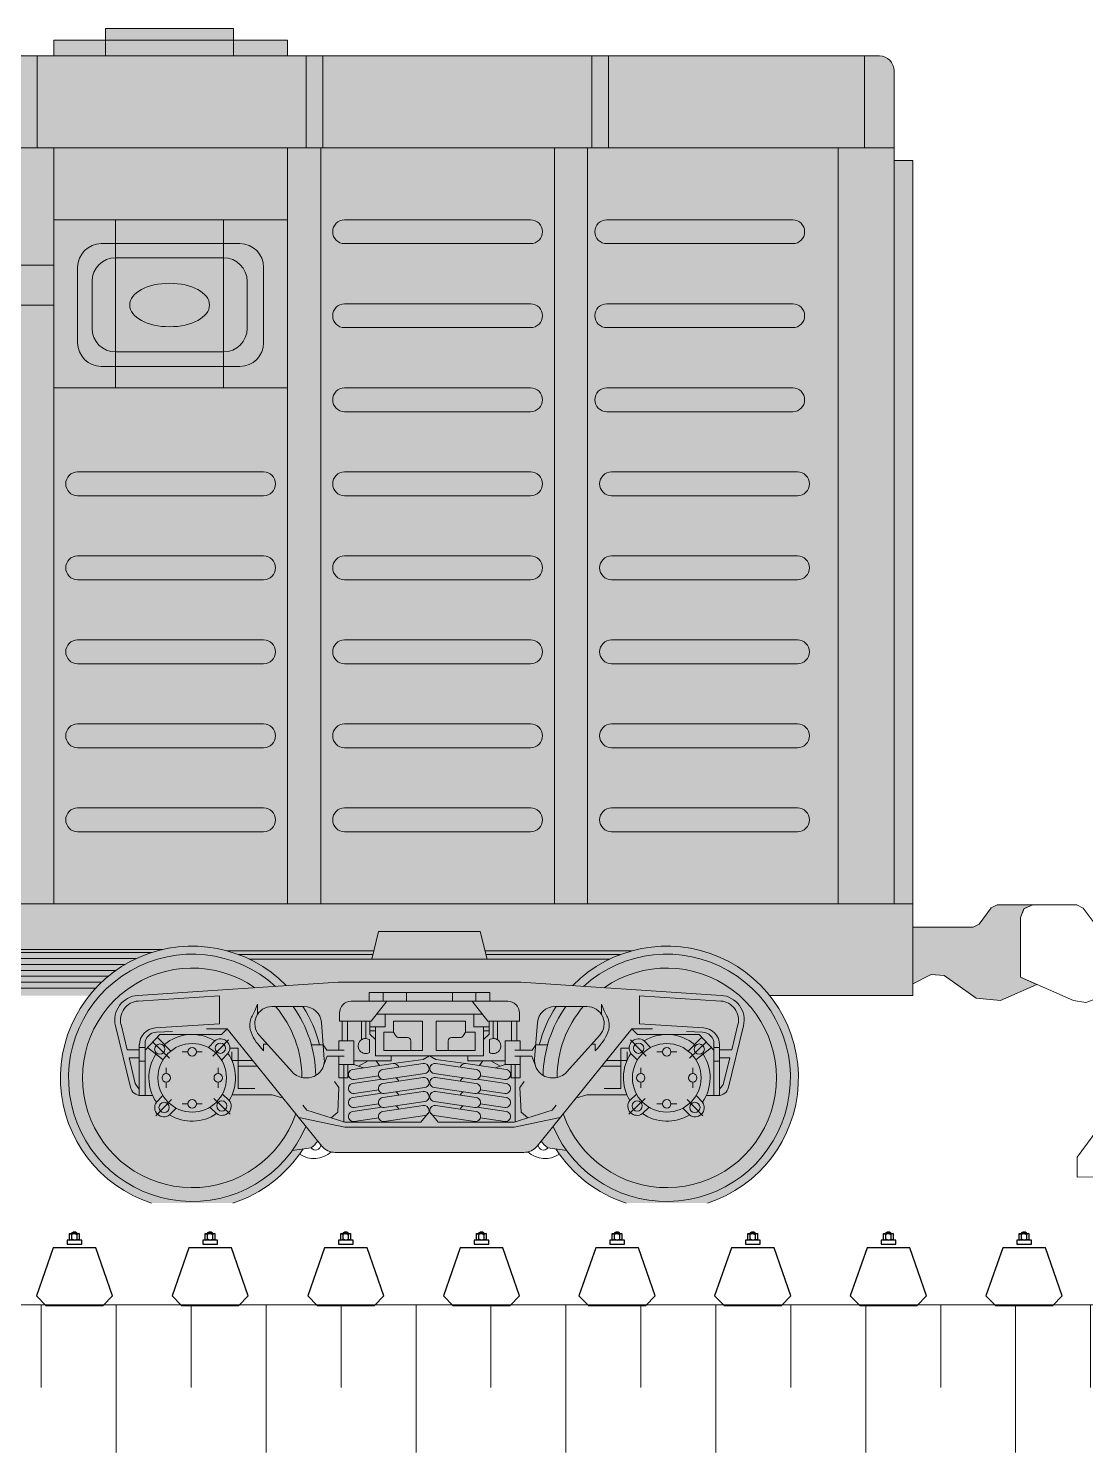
# Model space of a CAD drawing. Extents: x -47970 to 37163, y -191118 to -99096.
# Drawn here: x 879 to 5110, y -144646 to -138948 of the extents above; entities that cross this region are included whole.
import ezdxf

# ---------------------------------------------------------------- set-up
doc = ezdxf.new("R2010")
doc.units = 0
doc.header["$LTSCALE"] = 45
doc.header["$MEASUREMENT"] = 0
for name, color, linetype, lineweight in [('2.Тонкая', 7, 'CONTINUOUS', 18), ('второстепенные', 7, 'CONTINUOUS', 25), ('линии', 7, 'CONTINUOUS', 35), ('штриховка', 7, 'CONTINUOUS', 9)]:
    doc.layers.add(name, color=color, linetype=linetype, lineweight=lineweight)

# ---------------------------------------------------------------- blocks, each defined once
blk = doc.blocks.new('*U86')
at = {"layer": '2.Тонкая', "ltscale": 2.222222}
blk.add_lwpolyline([(7888, 1113.4), (8212.8, 1113.4), (8235.9, 1124.9), (8284.3, 1188.5), (8309.1, 1201.6), (8485, 1201.6), (8521.3, 1186.6), (8535, 1151.6), (8535, 912.4), (8323.2, 819.4), (8273.1, 811.4), (8224.6, 829.4), (8097, 919.3), (8045.5, 922.9), (7888, 810.7)], dxfattribs=at)
at = {"layer": '2.Тонкая', "ltscale": 100}
blk.add_lwpolyline([(7888, 117.9), (8308.3, 112.6), (8308.3, 191.9), (7888, 762.6)], close=True, dxfattribs=at)
blk = doc.blocks.new('*U88')
at = {"layer": 'штриховка', "ltscale": 100, "true_color": 0xffffff}
h = blk.add_hatch(color=7, dxfattribs=at)
h.dxf.hatch_style = 1
edge = h.paths.add_edge_path()
edge.add_line((6859.5, 4171.8), (6859.6, 4223))
edge.add_line((6859.6, 4223), (6859.6, 4530.7))
edge.add_arc((6800.4, 4530.7), 59.2, 0, 90)
edge.add_line((6800.4, 4589.9), (-6800.4, 4589.9))
edge.add_arc((-6800.4, 4530.7), 59.2, 90, 180)
edge.add_line((-6859.6, 4530.7), (-6859.6, 4223))
edge.add_line((-6859.6, 4223), (-6859.6, 4057.8))
edge.add_line((-6859.6, 4057.8), (-6859.5, 4057.8))
edge.add_line((-6859.5, 4057.8), (-6859.5, 1197.2))
edge.add_line((-6859.5, 1197.2), (-6934.8, 1197.2))
edge.add_line((-6934.8, 1197.2), (-6934.8, 830.7))
edge.add_line((-6934.8, 830.7), (-6361, 830.7))
edge.add_ellipse((-5949.5, 501.3), major_axis=(0, 527.1), ratio=1, start_angle=411.3283, end_angle=521.9971)
edge.add_line((-6112.4, 0), (-5786.6, 0))
edge.add_ellipse((-5949.5, 501.3), major_axis=(0, 527.1), ratio=1, start_angle=198.0029, end_angle=234.647)
edge.add_ellipse((-5949.5, 501.3), major_axis=(0, 527.1), ratio=1, start_angle=234.647, end_angle=237.3136)
edge.add_line((-5505.9, 216.7), (-5473.6, 221.6))
edge.add_ellipse((-5520.8, 294.2), major_axis=(0, 86.6), ratio=1, start_angle=213.0505, end_angle=238.1758)
edge.add_line((-5447.2, 248.5), (-5431, 228.4))
edge.add_ellipse((-5377.5, 271.7), major_axis=(0, 68.8), ratio=1, start_angle=128.9623, end_angle=166.6331)
edge.add_ellipse((-5377.5, 271.7), major_axis=(0, 68.8), ratio=1, start_angle=166.6331, end_angle=180)
edge.add_line((-5377.5, 202.8), (-4999.8, 202.8))
edge.add_line((-4999.8, 202.8), (-4622.1, 202.8))
edge.add_ellipse((-4622.1, 271.7), major_axis=(0, 68.8), ratio=1, start_angle=180, end_angle=193.3669)
edge.add_ellipse((-4622.1, 271.7), major_axis=(0, 68.8), ratio=1, start_angle=193.3669, end_angle=231.0377)
edge.add_line((-4568.5, 228.4), (-4552.3, 248.5))
edge.add_ellipse((-4478.7, 294.2), major_axis=(0, 86.6), ratio=1, start_angle=121.8242, end_angle=146.9495)
edge.add_line((-4525.9, 221.6), (-4493.7, 216.7))
edge.add_ellipse((-4050, 501.3), major_axis=(0, 527.1), ratio=1, start_angle=122.6864, end_angle=125.353)
edge.add_ellipse((-4050, 501.3), major_axis=(0, 527.1), ratio=1, start_angle=125.353, end_angle=161.9971)
edge.add_line((-4212.9, 0), (-3887.1, 0))
edge.add_ellipse((-4050, 501.3), major_axis=(0, 527.1), ratio=1, start_angle=198.0029, end_angle=308.6717)
edge.add_line((-3638.5, 830.7), (3638.5, 830.7))
edge.add_ellipse((4050, 501.3), major_axis=(0, 527.1), ratio=1, start_angle=51.3283, end_angle=161.9971)
edge.add_line((3887.1, 0), (4212.9, 0))
edge.add_ellipse((4050, 501.3), major_axis=(0, 527.1), ratio=1, start_angle=198.0029, end_angle=234.647)
edge.add_ellipse((4050, 501.3), major_axis=(0, 527.1), ratio=1, start_angle=234.647, end_angle=237.3136)
edge.add_line((4493.7, 216.7), (4525.9, 221.6))
edge.add_ellipse((4478.7, 294.2), major_axis=(0, 86.6), ratio=1, start_angle=213.0505, end_angle=238.1758)
edge.add_line((4552.3, 248.5), (4568.5, 228.4))
edge.add_ellipse((4622.1, 271.7), major_axis=(0, 68.8), ratio=1, start_angle=128.9623, end_angle=166.6331)
edge.add_ellipse((4622.1, 271.7), major_axis=(0, 68.8), ratio=1, start_angle=166.6331, end_angle=180)
edge.add_line((4622.1, 202.8), (4999.8, 202.8))
edge.add_line((4999.8, 202.8), (5377.5, 202.8))
edge.add_ellipse((5377.5, 271.7), major_axis=(0, 68.8), ratio=1, start_angle=180, end_angle=193.3669)
edge.add_ellipse((5377.5, 271.7), major_axis=(0, 68.8), ratio=1, start_angle=193.3669, end_angle=231.0377)
edge.add_line((5431, 228.4), (5447.2, 248.5))
edge.add_ellipse((5520.8, 294.2), major_axis=(0, 86.6), ratio=1, start_angle=121.8242, end_angle=146.9495)
edge.add_line((5473.6, 221.6), (5505.9, 216.7))
edge.add_ellipse((5949.5, 501.3), major_axis=(0, 527.1), ratio=1, start_angle=122.6864, end_angle=125.353)
edge.add_ellipse((5949.5, 501.3), major_axis=(0, 527.1), ratio=1, start_angle=125.353, end_angle=161.9971)
edge.add_line((5786.6, 0), (6112.4, 0))
edge.add_ellipse((5949.5, 501.3), major_axis=(0, 527.1), ratio=1, start_angle=-161.9971, end_angle=-51.3283)
edge.add_line((6361, 830.7), (6934.8, 830.7))
edge.add_line((6934.8, 830.7), (6934.8, 1197.2))
edge.add_line((6934.8, 1197.2), (6859.5, 1197.2))
edge.add_line((6859.5, 1197.2), (6859.5, 4171.8))
h.paths.add_polyline_path([(7365, 1143), (7379.6, 1178.4), (7415, 1193), (7271.6, 1193), (7247.6, 1181), (7199.3, 1116.7), (7175.3, 1104.7), (6934.8, 1104.7), (6934.8, 876.8), (7008, 914.2), (7059.5, 910.6), (7188, 820.4), (7285.7, 810.7), (7431.2, 874.6), (7365, 903.7)])
h.paths.add_polyline_path([(6934.8, 4171.8), (6859.6, 4171.8), (6859.5, 1197.2), (6934.8, 1197.2)], flags=17)
h.paths.add_polyline_path([(-6934.8, 1114.7), (-7092.8, 1114.7), (-7115.9, 1126.3), (-7164.3, 1189.9), (-7189.1, 1203), (-7365, 1203), (-7365, 891.8), (-7203.2, 820.8), (-7153.1, 812.8), (-7104.6, 830.8), (-6977, 920.7), (-6934.8, 923.6)])
h.paths.add_polyline_path([(-7365, 1203), (-7401.3, 1188), (-7415, 1153), (-7415, 913.7), (-7365, 891.8)])
h.paths.add_polyline_path([(-6859.6, 4057.8), (-6934.8, 4057.8), (-6934.8, 1197.2), (-6859.5, 1197.2)], flags=17)
h.paths.add_polyline_path([(-3703, 4700), (-4216, 4700), (-4216, 4652.7), (-3703, 4652.7)])
h.paths.add_polyline_path([(-3703, 4652.7), (-4216, 4652.7), (-4216, 4589.9), (-3703, 4589.9)])
h.paths.add_polyline_path([(-4216, 4652.7), (-4431.6, 4652.7), (-4431.6, 4589.9), (-4216, 4589.9)])
h.paths.add_polyline_path([(-3495.9, 4652.7), (-3703, 4652.7), (-3703, 4589.9), (-3495.9, 4589.9)])
h.paths.add_polyline_path([(4431.6, 4652.7), (4216, 4652.7), (4216, 4589.9), (4431.6, 4589.9)])
h.paths.add_polyline_path([(4216, 4652.7), (3703, 4652.7), (3703, 4589.9), (4216, 4589.9)])
h.paths.add_polyline_path([(4216, 4700), (3703, 4700), (3703, 4652.7), (4216, 4652.7)])
h.paths.add_polyline_path([(3703, 4652.7), (3495.9, 4652.7), (3495.9, 4589.9), (3703, 4589.9)])
at = {"layer": '2.Тонкая', "color": 253}
for p, q in [((3703, 4589.9), (3703, 4700)), ((4216, 4700), (3703, 4700)), ((4216, 4700), (4216, 4589.9)), ((3495.9, 4589.9), (3495.9, 4652.7)), ((4431.6, 4652.7), (3495.9, 4652.7)), ((4431.6, 4652.7), (4431.6, 4589.9)), ((3429.5, 4223), (3429.5, 4589.9)), ((4506.7, 4223), (4506.7, 4589.9)), ((4573.1, 4589.9), (4573.1, 4223)), ((5650, 4223), (5650, 4589.9)), ((5716.4, 4589.9), (5716.4, 4223)), ((6740.4, 4223), (6740.4, 4589.9)), ((3495.9, 4223), (3495.9, 1197.2)), ((4431.6, 4223), (4431.6, 1197.2)), ((4564.3, 4223), (4564.3, 1197.2)), ((5500.1, 4223), (5500.1, 1197.2)), ((5632.8, 4223), (5632.8, 1197.2)), ((6859.6, 4223), (6634.9, 4223)), ((6634.9, 3886.8), (6634.9, 4223)), ((4431.6, 3934.5), (3495.9, 3934.5)), ((3743.7, 3262.1), (3743.7, 3934.5)), ((4175.3, 3262.1), (4175.3, 3934.5)), ((4660, 3934.5), (5404.4, 3934.5)), ((6453.6, 3934.5), (5709.3, 3934.5)), ((6634.9, 3550.6), (6634.9, 3886.8)), ((4241.3, 3839.1), (3686.3, 3839.1)), ((4660, 3839.1), (5404.4, 3839.1)), ((6453.6, 3839.1), (5709.3, 3839.1)), ((4175.3, 3782.6), (3743.7, 3782.6)), ((3591.6, 3744.4), (3591.6, 3442.6)), ((4336, 3744.4), (4336, 3593.5)), ((3649, 3687.9), (3649, 3500.2)), ((4270, 3500.2), (4270, 3687.9)), ((4336, 3593.5), (4336, 3442.6)), ((4660, 3598.3), (5404.4, 3598.3)), ((6453.6, 3598.3), (5709.3, 3598.3)), ((6634.9, 3214.4), (6634.9, 3550.6)), ((4660, 3502.9), (5404.4, 3502.9)), ((6453.6, 3502.9), (5709.3, 3502.9)), ((3743.7, 3405.6), (3959.5, 3405.6)), ((3959.5, 3405.6), (4175.3, 3405.6)), ((3686.3, 3347.9), (4241.3, 3347.9)), ((4431.6, 3262.1), (3495.9, 3262.1)), ((4660, 3262.1), (5404.4, 3262.1)), ((6453.6, 3262.1), (5709.3, 3262.1)), ((6634.9, 2878.2), (6634.9, 3214.4)), ((4660, 3166.7), (5404.4, 3166.7)), ((6453.6, 3166.7), (5709.3, 3166.7)), ((4336, 2925.9), (3591.6, 2925.9)), ((4660, 2925.9), (5404.4, 2925.9)), ((6472.9, 2925.9), (5728.5, 2925.9)), ((6634.9, 2542), (6634.9, 2878.2)), ((4336, 2830.5), (3591.6, 2830.5)), ((4660, 2830.5), (5404.4, 2830.5)), ((6472.9, 2830.5), (5728.5, 2830.5)), ((4336, 2589.7), (3591.6, 2589.7)), ((4660, 2589.7), (5404.4, 2589.7)), ((6472.9, 2589.7), (5728.5, 2589.7)), ((6634.9, 2205.8), (6634.9, 2542)), ((4336, 2494.3), (3591.6, 2494.3)), ((4660, 2494.3), (5404.4, 2494.3)), ((6472.9, 2494.3), (5728.5, 2494.3)), ((4336, 2253.5), (3591.6, 2253.5)), ((4660, 2253.5), (5404.4, 2253.5)), ((6472.9, 2253.5), (5728.5, 2253.5)), ((6634.9, 1869.6), (6634.9, 2205.8)), ((4336, 2158.1), (3591.6, 2158.1)), ((4660, 2158.1), (5404.4, 2158.1)), ((6472.9, 2158.1), (5728.5, 2158.1)), ((4336, 1917.3), (3591.6, 1917.3)), ((4660, 1917.3), (5404.4, 1917.3)), ((6472.9, 1917.3), (5728.5, 1917.3)), ((6634.9, 1533.4), (6634.9, 1869.6)), ((4336, 1821.9), (3591.6, 1821.9)), ((4660, 1821.9), (5404.4, 1821.9)), ((6472.9, 1821.9), (5728.5, 1821.9)), ((4336, 1581.1), (3591.6, 1581.1)), ((4660, 1581.1), (5404.4, 1581.1)), ((6472.9, 1581.1), (5728.5, 1581.1)), ((3963.8, 1485.7), (3591.6, 1485.7)), ((4336, 1485.7), (3963.8, 1485.7)), ((4660, 1485.7), (5032.2, 1485.7)), ((5032.2, 1485.7), (5404.4, 1485.7)), ((6100.7, 1485.7), (5728.5, 1485.7)), ((6472.9, 1485.7), (6100.7, 1485.7)), ((6634.9, 1197.2), (6634.9, 1533.4)), ((4796.3, 1086.7), (4768.8, 976.5)), ((4999.8, 1086.7), (4796.3, 1086.7)), ((4999.8, 1086.7), (5203.2, 1086.7)), ((5203.2, 1086.7), (5230.8, 976.5)), ((3931.8, 1015), (-38.1, 1015)), ((1550.8, 1003.1), (3888.5, 1003.1)), ((1550.8, 979.2), (3827.5, 979.2)), ((4777, 1009.4), (4190.6, 1009.4)), ((4773.2, 994.4), (4236.3, 994.4)), ((4768.8, 976.5), (4278.1, 976.5)), ((5230.8, 976.5), (4768.8, 976.5)), ((5222.6, 1009.4), (5808.9, 1009.4)), ((5226.3, 994.4), (5763.2, 994.4)), ((5230.8, 976.5), (5721.4, 976.5)), ((1550.8, 955.3), (3782.1, 955.3)), ((1550.8, 931.4), (3745.2, 931.4)), ((1276, 883.6), (3687.1, 883.6)), ((1276, 859.7), (3663.5, 859.7)), ((1550.8, 907.5), (3714.1, 907.5)), ((4159.5, 829.9), (3834.2, 808.6)), ((4159.5, 829.9), (4159.5, 717.2)), ((4999.8, 807.7), (4686.7, 807.7)), ((4758, 807.7), (4758, 842.6)), ((4758, 842.6), (4999.8, 842.6)), ((4766.7, 727.6), (4829.5, 807.7)), ((4813.8, 842.6), (4813.8, 807.7)), ((4907.9, 842.6), (4907.9, 807.7)), ((5241.6, 842.6), (4999.8, 842.6)), ((4999.8, 807.7), (5312.8, 807.7)), ((5091.6, 842.6), (5091.6, 807.7)), ((5232.9, 727.6), (5170.1, 807.7)), ((5185.8, 842.6), (5185.8, 807.7)), ((5241.6, 807.7), (5241.6, 842.6)), ((5840, 829.9), (5840, 717.2)), ((5840, 829.9), (6165.3, 808.6)), ((4311.4, 795.6), (4311.4, 754.8)), ((4369.4, 786.5), (4498.6, 786.5)), ((4639.4, 760.4), (4639.4, 727.6)), ((4789.5, 756.7), (4999.8, 756.7)), ((4821.8, 756.7), (4821.8, 705.9)), ((5210, 756.7), (4999.8, 756.7)), ((5177.7, 756.7), (5177.7, 705.9)), ((5360.2, 760.4), (5360.2, 727.6)), ((5630.1, 786.5), (5501, 786.5)), ((5688.1, 795.6), (5688.1, 754.8)), ((3765.1, 714.5), (3789.8, 612.8)), ((4159.5, 717.2), (3903.1, 701.4)), ((3971, 686.2), (3907, 684.1)), ((4189.4, 697.3), (4107.6, 697.3)), ((4567.2, 723.1), (4578.9, 575.6)), ((4639.4, 727.6), (4766.7, 727.6)), ((4649.7, 727.6), (4649.7, 649.9)), ((4671.2, 727.6), (4671.2, 649.9)), ((4727.7, 653.5), (4727.7, 727.6)), ((4744.4, 658.5), (4744.4, 727.6)), ((4761.6, 727.6), (4761.6, 675.8)), ((4783.1, 705.9), (4761.6, 705.9)), ((4761.6, 688.7), (4783.1, 688.7)), ((4821.8, 705.9), (4783.1, 705.9)), ((4783.1, 705.9), (4783.1, 589.7)), ((4817.5, 611.2), (4817.5, 684.4)), ((4817.5, 684.4), (4856.2, 684.4)), ((4856.2, 727.4), (4972.4, 727.4)), ((4856.2, 684.4), (4856.2, 727.4)), ((4865.4, 669.1), (4856.2, 684.4)), ((4972.4, 727.4), (4972.4, 611.2)), ((5143.3, 727.4), (5027.1, 727.4)), ((5027.1, 727.4), (5027.1, 611.2)), ((5134.2, 669.1), (5143.3, 684.4)), ((5143.3, 684.4), (5143.3, 727.4)), ((5182, 684.4), (5143.3, 684.4)), ((5177.7, 705.9), (5216.4, 705.9)), ((5182, 611.2), (5182, 684.4)), ((5216.4, 705.9), (5216.4, 589.7)), ((5216.4, 705.9), (5238, 705.9)), ((5238, 688.7), (5216.4, 688.7)), ((5360.2, 727.6), (5232.9, 727.6)), ((5238, 727.6), (5238, 675.8)), ((5255.2, 658.5), (5255.2, 727.6)), ((5271.9, 653.5), (5271.9, 727.6)), ((5328.3, 727.6), (5328.3, 649.9)), ((5349.8, 727.6), (5349.8, 649.9)), ((5432.3, 723.1), (5420.6, 575.6)), ((5810.2, 697.3), (5891.9, 697.3)), ((5840, 717.2), (6096.5, 701.4)), ((6028.5, 686.2), (6092.5, 684.1)), ((6234.4, 714.5), (6209.7, 612.8)), ((3838.4, 632.7), (3838.4, 430.5)), ((3893.4, 642.7), (3959.3, 580.1)), ((3964.1, 608.4), (3909.5, 663.5)), ((4114.8, 622.4), (4140.4, 649.3)), ((4195, 653.8), (4132.4, 587.9)), ((4318.2, 671.7), (4450.9, 524.1)), ((4336, 609.2), (4336, 636.4)), ((4336, 636.4), (4349.9, 636.4)), ((4574.3, 633.7), (4526.8, 633.9)), ((4574.3, 633.7), (4588.8, 612.6)), ((4697, 649.9), (4636.8, 649.9)), ((4636.8, 649.9), (4636.8, 612.6)), ((4697, 555.3), (4697, 649.9)), ((4759.9, 654.3), (4759.9, 602.6)), ((4761.6, 675.8), (4783.1, 654.2)), ((4912.2, 662.8), (4876.4, 662.8)), ((4925.1, 611.2), (4925.1, 649.9)), ((5074.5, 611.2), (5074.5, 649.9)), ((5087.4, 662.8), (5123.1, 662.8)), ((5238, 675.8), (5216.4, 654.2)), ((5239.7, 654.3), (5239.7, 602.6)), ((5302.5, 555.3), (5302.5, 649.9)), ((5302.5, 649.9), (5362.7, 649.9)), ((5362.7, 649.9), (5362.7, 612.6)), ((5425.3, 633.7), (5410.7, 612.6)), ((5425.3, 633.7), (5472.7, 633.9)), ((5681.3, 671.7), (5548.7, 524.1)), ((5663.5, 636.4), (5649.6, 636.4)), ((5663.5, 609.2), (5663.5, 636.4)), ((5804.5, 653.8), (5867.2, 587.9)), ((5884.7, 622.4), (5859.1, 649.3)), ((6035.4, 608.4), (6090, 663.5)), ((6106.1, 642.7), (6040.2, 580.1)), ((6161.1, 632.7), (6161.1, 430.5)), ((3789.8, 612.8), (3838.4, 612.8)), ((3797.4, 581.8), (3838.4, 581.8)), ((3797.4, 581.8), (3822.4, 478.7)), ((3838.4, 623.3), (3861.2, 623.3)), ((3933.3, 573.6), (3870.5, 622.4)), ((4033.3, 605.3), (4009.9, 605.3)), ((4066.8, 605.3), (4090.2, 605.3)), ((4167.7, 572.1), (4193.3, 599)), ((4200.2, 620.5), (4233.6, 620.5)), ((4209.1, 570.5), (4209.1, 604.8)), ((4209.1, 570.5), (4291.8, 570.5)), ((4233.6, 620.5), (4233.6, 458.3)), ((4577.8, 556.6), (4590.5, 588.2)), ((4588.8, 612.6), (4658.5, 612.6)), ((4590.5, 588.2), (4658.5, 588.2)), ((4636.8, 588.2), (4636.8, 555.3)), ((4783.1, 589.7), (4999.8, 589.7)), ((4972.4, 611.2), (4817.5, 611.2)), ((4846.9, 569), (4846.9, 589.7)), ((4854.6, 558.2), (4974.2, 574.3)), ((4974.2, 574.3), (4999.8, 589.7)), ((5216.4, 589.7), (4999.8, 589.7)), ((5025.3, 574.3), (4999.8, 589.7)), ((5144.9, 558.2), (5025.3, 574.3)), ((5027.1, 611.2), (5182, 611.2)), ((5152.6, 569), (5152.6, 589.7)), ((5410.7, 612.6), (5341, 612.6)), ((5409, 588.2), (5341, 588.2)), ((5362.7, 588.2), (5362.7, 555.3)), ((5421.8, 556.6), (5409, 588.2)), ((5790.5, 570.5), (5707.7, 570.5)), ((5799.3, 620.5), (5765.9, 620.5)), ((5765.9, 620.5), (5765.9, 458.3)), ((5790.5, 570.5), (5790.5, 604.8)), ((5831.8, 572.1), (5806.2, 599)), ((5932.7, 605.3), (5909.4, 605.3)), ((5966.3, 605.3), (5989.6, 605.3)), ((6066.2, 573.6), (6129.1, 622.4)), ((6161.1, 623.3), (6138.3, 623.3)), ((6209.7, 612.8), (6161.1, 612.8)), ((6202.2, 581.8), (6161.1, 581.8)), ((6202.2, 581.8), (6177.1, 478.7)), ((3838.4, 568.6), (3861.2, 568.6)), ((3946, 518.1), (3946, 541.5)), ((4154.1, 518.1), (4154.1, 541.5)), ((4233.6, 548), (4310.1, 548)), ((4636.8, 555.3), (4636.8, 501.3)), ((4636.8, 555.3), (4697, 555.3)), ((4656.8, 555.3), (4656.8, 323.3)), ((4672.5, 501.3), (4672.5, 555.3)), ((4854.6, 558.2), (4692.4, 534.5)), ((4697, 569), (4846.9, 569)), ((4697, 555.3), (4735.3, 540.8)), ((4716.2, 548), (4754.5, 569)), ((4785.9, 569), (4799.5, 550.2)), ((4975.1, 558.2), (4812.9, 534.5)), ((4818.7, 494.9), (4980.9, 518.6)), ((5180.9, 494.9), (5018.7, 518.6)), ((5024.4, 558.2), (5186.7, 534.5)), ((5144.9, 558.2), (5307.1, 534.5)), ((5302.5, 569), (5152.6, 569)), ((5213.7, 569), (5200, 550.2)), ((5283.3, 548), (5245.1, 569)), ((5302.5, 555.3), (5264.2, 540.8)), ((5362.7, 555.3), (5302.5, 555.3)), ((5327.1, 501.3), (5327.1, 555.3)), ((5342.7, 555.3), (5342.7, 323.3)), ((5362.7, 555.3), (5362.7, 501.3)), ((5765.9, 548), (5689.4, 548)), ((5845.5, 518.1), (5845.5, 541.5)), ((6053.5, 518.1), (6053.5, 541.5)), ((6161.1, 568.6), (6138.3, 568.6)), ((3838.4, 455.4), (3826.5, 470.3)), ((3946, 484.6), (3946, 461.2)), ((4154.1, 484.6), (4154.1, 461.2)), ((4233.6, 458.3), (4301, 458.3)), ((4502.1, 501.3), (4510.3, 501.3)), ((4620.2, 487.1), (4637.6, 462.7)), ((4637.6, 462.7), (4632.4, 363.4)), ((4636.8, 501.3), (4656.8, 501.3)), ((4656.8, 501.3), (4672.5, 501.3)), ((4809.5, 495.7), (4692.4, 478.6)), ((4698.2, 494.9), (4796.5, 509.2)), ((4975.1, 502.3), (4812.9, 478.6)), ((4818.7, 439), (4980.9, 462.6)), ((5180.9, 439), (5018.7, 462.6)), ((5024.4, 502.3), (5186.7, 478.6)), ((5190.1, 495.7), (5307.1, 478.6)), ((5301.3, 494.9), (5203, 509.2)), ((5342.7, 501.3), (5327.1, 501.3)), ((5362.7, 501.3), (5342.7, 501.3)), ((5379.4, 487.1), (5361.9, 462.7)), ((5361.9, 462.7), (5367.1, 363.4)), ((5497.5, 501.3), (5489.3, 501.3)), ((5765.9, 458.3), (5698.5, 458.3)), ((5845.5, 484.6), (5845.5, 461.2)), ((6053.5, 484.6), (6053.5, 461.2)), ((6161.1, 455.4), (6173, 470.3)), ((3905, 348.9), (3967.7, 414.7)), ((3932.4, 430.6), (3906.7, 403.6)), ((4202.5, 356.3), (4136.6, 419)), ((4171.1, 436.6), (4198, 410.9)), ((4209.7, 433.5), (4369.8, 433.5)), ((4369.8, 433.5), (4414.2, 419.3)), ((4809.5, 439.8), (4692.4, 422.7)), ((4698.2, 439), (4796.5, 453.3)), ((4975.1, 446.4), (4812.9, 422.7)), ((4818.7, 383), (4980.9, 406.7)), ((5180.9, 383), (5018.7, 406.7)), ((5024.4, 446.4), (5186.7, 422.7)), ((5190.1, 439.8), (5307.1, 422.7)), ((5301.3, 439), (5203, 453.3)), ((5629.7, 433.5), (5585.4, 419.3)), ((5789.9, 433.5), (5629.7, 433.5)), ((5797, 356.3), (5862.9, 419)), ((5828.4, 436.6), (5801.5, 410.9)), ((6094.5, 348.9), (6031.8, 414.7)), ((6067.2, 430.6), (6092.8, 403.6)), ((3985.3, 380.3), (3959.6, 353.3)), ((4033.3, 397.3), (4009.9, 397.3)), ((4066.8, 397.3), (4090.2, 397.3)), ((4120.8, 383.7), (4147.7, 358)), ((4660.3, 304.2), (4476.3, 342.5)), ((4492.9, 391.3), (4508.6, 372.1)), ((4508.6, 372.1), (4660.3, 323.3)), ((4632.4, 363.4), (4605.7, 340.9)), ((4809.5, 383.8), (4692.4, 366.7)), ((4698.2, 383), (4796.5, 397.4)), ((4975.1, 390.4), (4812.9, 366.7)), ((4818.7, 327.1), (4980.9, 350.8)), ((4965.5, 323.3), (4993.6, 358)), ((5034, 323.3), (5006, 358)), ((5180.9, 327.1), (5018.7, 350.8)), ((5024.4, 390.4), (5186.7, 366.7)), ((5190.1, 383.8), (5307.1, 366.7)), ((5301.3, 383), (5203, 397.4)), ((5491, 372.1), (5339.2, 323.3)), ((5339.2, 304.2), (5523.2, 342.5)), ((5367.1, 363.4), (5393.8, 340.9)), ((5506.7, 391.3), (5491, 372.1)), ((5878.8, 383.7), (5851.8, 358)), ((5932.7, 397.3), (5909.4, 397.3)), ((5966.3, 397.3), (5989.6, 397.3)), ((6014.3, 380.3), (6039.9, 353.3)), ((4660.3, 323.3), (4965.5, 323.3)), ((4999.8, 304.2), (4660.3, 304.2)), ((4698.2, 327.1), (4796.5, 341.4)), ((4999.8, 304.2), (5339.2, 304.2)), ((5339.2, 323.3), (5034, 323.3)), ((5301.3, 327.1), (5203, 341.4)), ((4525.9, 221.6), (4450.1, 210)), ((5473.6, 221.6), (5549.4, 210))]:
    blk.add_line(p, q, dxfattribs=at)
at = {"layer": '2.Тонкая'}
for p, q in [((6800.4, 4589.9), (-6800.4, 4589.9)), ((6859.6, 4223), (6859.6, 4530.7)), ((-6859.6, 4223), (6859.6, 4223)), ((6859.5, 1197.2), (6859.6, 4223)), ((3495.9, 3753.2), (0, 3753.2)), ((3495.9, 3593.5), (0, 3593.5)), ((6859.5, 1197.2), (-6859.5, 1197.2)), ((4634.1, 883.8), (3832.8, 831.2)), ((4999.8, 883.8), (4634.1, 883.8)), ((4999.8, 883.8), (5365.4, 883.8)), ((5365.4, 883.8), (6166.8, 831.2)), ((3743.1, 709.1), (3802.8, 463.4)), ((4189.4, 697.3), (4166.8, 675)), ((4568.5, 228.4), (4189.4, 697.3)), ((5431, 228.4), (5810.2, 697.3)), ((5810.2, 697.3), (5832.7, 675)), ((6256.5, 709.1), (6196.8, 463.4)), ((3920.5, 675), (3861.2, 612.4)), ((3861.2, 636.8), (3861.2, 568.6)), ((4166.8, 675), (3920.5, 675)), ((5832.7, 675), (6079.1, 675)), ((6079.1, 675), (6138.3, 612.4)), ((6138.3, 636.8), (6138.3, 568.6)), ((3861.2, 568.6), (3861.2, 430.5)), ((6138.3, 568.6), (6138.3, 430.5)), ((3844.6, 430.5), (3891.7, 430.5)), ((6155, 430.5), (6107.8, 430.5)), ((4622.1, 202.8), (4999.8, 202.8)), ((5377.5, 202.8), (4999.8, 202.8))]:
    blk.add_line(p, q, dxfattribs=at)
at = {"layer": '2.Тонкая', "ltscale": 100}
for p, q in [((6934.8, 4171.8), (6859.5, 4171.8)), ((6859.5, 4171.8), (6859.5, 1197.2)), ((6934.8, 1197.2), (6934.8, 4171.8)), ((6859.5, 1197.2), (6934.8, 1197.2)), ((6934.8, 1197.2), (6934.8, 830.7)), ((6934.8, 830.7), (6361, 830.7))]:
    blk.add_line(p, q, dxfattribs=at)
at = {"layer": '2.Тонкая', "ltscale": 1000}
for p, q in [((7199.3, 1116.7), (7247.6, 1181)), ((7247.6, 1181), (7271.6, 1193)), ((7271.6, 1193), (7415, 1193)), ((7379.6, 1178.4), (7365, 1143)), ((7365, 1143), (7365, 903.7)), ((7415, 1193), (7379.6, 1178.4)), ((6934.8, 1104.7), (7175.3, 1104.7)), ((7175.3, 1104.7), (7199.3, 1116.7)), ((7008, 914.2), (6934.8, 876.8)), ((7059.5, 910.6), (7008, 914.2)), ((7188, 820.4), (7059.5, 910.6)), ((7431.2, 874.6), (7285.7, 810.7)), ((7365, 903.7), (7431.2, 874.6)), ((7285.7, 810.7), (7188, 820.4))]:
    blk.add_line(p, q, dxfattribs=at)
at = {"layer": '2.Тонкая', "color": 253}
for centre, radius in [((3920.2, 616.3), 20.5), ((4050, 501.3), 137.3), ((4162.7, 619.8), 20.5), ((5949.5, 501.3), 137.3), ((5836.9, 619.8), 20.5), ((6079.4, 616.3), 20.5), ((4050, 605.3), 16.8), ((5949.5, 605.3), 16.8), ((3946, 501.3), 16.8), ((4154.1, 501.3), 16.8), ((5845.5, 501.3), 16.8), ((6053.5, 501.3), 16.8), ((3937.4, 382.9), 20.5), ((4050, 397.3), 16.8), ((4168.5, 388.7), 20.5), ((5831.1, 388.7), 20.5), ((5949.5, 397.3), 16.8), ((6062.1, 382.9), 20.5)]:
    blk.add_circle(centre, radius, dxfattribs=at)
at = {"layer": '2.Тонкая'}
blk.add_arc((6800.4, 4530.7), 59.2, 0, 90, dxfattribs=at)
at = {"layer": '2.Тонкая', "color": 253}
for centre, radius, start, end in [((4660, 3886.8), 47.7, 90, 270), ((5404.4, 3886.8), 47.7, 270, 90), ((5709.3, 3886.8), 47.7, 90, 270), ((6453.6, 3886.8), 47.7, 270, 90), ((3686.3, 3744.4), 94.7, 90, 180), ((4241.3, 3744.4), 94.7, 0, 90), ((3743.7, 3687.9), 94.7, 90, 180), ((4175.3, 3687.9), 94.7, 0, 90), ((4660, 3550.6), 47.7, 90, 270), ((5404.4, 3550.6), 47.7, 270, 90), ((5709.3, 3550.6), 47.7, 90, 270), ((6453.6, 3550.6), 47.7, 270, 90), ((3743.7, 3500.2), 94.7, 180, 270), ((4175.3, 3500.2), 94.7, 270, 0), ((3686.3, 3442.6), 94.7, 180, 270), ((4241.3, 3442.6), 94.7, 270, 0), ((4660, 3214.4), 47.7, 90, 270), ((5404.4, 3214.4), 47.7, 270, 90), ((5709.3, 3214.4), 47.7, 90, 270), ((6453.6, 3214.4), 47.7, 270, 90), ((3591.6, 2878.2), 47.7, 90, 270), ((4336, 2878.2), 47.7, 270, 90), ((4660, 2878.2), 47.7, 90, 270), ((5404.4, 2878.2), 47.7, 270, 90), ((5728.5, 2878.2), 47.7, 90, 270), ((6472.9, 2878.2), 47.7, 270, 90), ((3591.6, 2542), 47.7, 90, 270), ((4336, 2542), 47.7, 270, 90), ((4660, 2542), 47.7, 90, 270), ((5404.4, 2542), 47.7, 270, 90), ((5728.5, 2542), 47.7, 90, 270), ((6472.9, 2542), 47.7, 270, 90), ((3591.6, 2205.8), 47.7, 90, 270), ((4336, 2205.8), 47.7, 270, 90), ((4660, 2205.8), 47.7, 90, 270), ((5404.4, 2205.8), 47.7, 270, 90), ((5728.5, 2205.8), 47.7, 90, 270), ((6472.9, 2205.8), 47.7, 270, 90), ((3591.6, 1869.6), 47.7, 90, 270), ((4336, 1869.6), 47.7, 270, 90), ((4660, 1869.6), 47.7, 90, 270), ((5404.4, 1869.6), 47.7, 270, 90), ((5728.5, 1869.6), 47.7, 90, 270), ((6472.9, 1869.6), 47.7, 270, 90), ((3591.6, 1533.4), 47.7, 90, 270), ((4336, 1533.4), 47.7, 270, 90), ((4660, 1533.4), 47.7, 90, 270), ((5404.4, 1533.4), 47.7, 270, 90), ((5728.5, 1533.4), 47.7, 90, 270), ((6472.9, 1533.4), 47.7, 270, 90)]:
    blk.add_arc(centre, radius, start, end, dxfattribs=at)
blk.add_ellipse((3959.5, 3593.5), major_axis=(-159.7, 0), ratio=0.545326, dxfattribs=at)
at = {"layer": '2.Тонкая', "extrusion": (0, 0, -1)}
for centre, major_axis, start_param, end_param in [((4050, 501.3), (0, 527.1), 3.455802, 7.078913), ((5949.5, 501.3), (0, 527.1), 5.487457, 9.110569), ((3839.2, 732.5), (0, 99), 4.474144, 6.217692), ((6160.3, 732.5), (0, 99), 0.065493, 1.809041), ((4050, 501.3), (0, 527.1), 0.999071, 1.316837), ((5949.5, 501.3), (0, 527.1), 4.966349, 5.284114), ((3844.6, 473.5), (0, 43), 3.141593, 4.474144), ((6155, 473.5), (0, 43), 1.809041, 3.141593), ((4622.1, 271.7), (0, 68.8), 3.131107, 4.032368), ((5377.5, 271.7), (0, 68.8), 2.250817, 3.152079), ((4050, 501.3), (0, 527.1), 2.141281, 2.827383), ((5949.5, 501.3), (0, 527.1), 3.455802, 4.141904)]:
    blk.add_ellipse(centre, major_axis=major_axis, ratio=1, start_param=start_param, end_param=end_param, dxfattribs=at)
at = {"layer": '2.Тонкая', "color": 253, "extrusion": (0, 0, -1)}
for centre, major_axis, start_param, end_param in [((4050, 501.3), (0, 494.9), 1.974676, 7.021518), ((5949.5, 501.3), (0, 494.9), 5.544853, 10.591695), ((4050, 501.3), (0, 439.2), 1.906254, 6.890698), ((5949.5, 501.3), (0, 439.2), 5.675673, 10.660116), ((3839.2, 732.5), (0, 76.3), 4.474144, 6.217692), ((4686.7, 760.4), (0, 47.3), 4.712389, 6.283185), ((5312.8, 760.4), (0, 47.3), 0, 1.570796), ((6160.3, 732.5), (0, 76.3), 0.065493, 1.809041), ((4369.4, 717.7), (0, 68.8), 3.980068, 6.283185), ((4050, 501.3), (0, 439.2), 0.863981, 1.568048), ((4050, 501.3), (0, 494.9), 0.956559, 1.551994), ((4498.6, 717.7), (0, 68.8), 0, 1.491683), ((5501, 717.7), (0, 68.8), 4.791502, 6.283185), ((5949.5, 501.3), (0, 494.9), 4.731191, 5.326626), ((5949.5, 501.3), (0, 439.2), 4.715137, 5.419204), ((5630.1, 717.7), (0, 68.8), 0, 2.303118), ((3907.3, 632.7), (0, 68.8), 4.712389, 6.221674), ((3908.5, 636.8), (0, 47.3), 4.712389, 6.251478), ((4050, 501.3), (0, 173.4), 5.585267, 6.831401), ((5949.5, 501.3), (0, 173.4), 5.734969, 6.981103), ((6091, 636.8), (0, 47.3), 0.031707, 1.570796), ((6092.2, 632.7), (0, 68.8), 0.061511, 1.570796), ((4163.3, 620.5), (0, 36.9), 5.612567, 8.474411), ((4744.4, 628.4), (0, 30.1), 2.601173, 6.823605), ((4876.4, 675.8), (0, 12.9), 3.141593, 4.171969), ((4912.2, 649.9), (0, 12.9), 0, 1.570796), ((5087.4, 649.9), (0, 12.9), 4.712389, 6.283185), ((5123.1, 675.8), (0, 12.9), 2.111216, 3.141593), ((5255.2, 628.4), (0, 30.1), 5.742766, 9.965197), ((5836.2, 620.5), (0, 36.9), 4.091959, 6.953803), ((4050, 501.3), (0, 173.4), 4.113985, 5.288788), ((4050, 501.3), (0, 173.4), 0.972392, 2.119012), ((4510.3, 570.2), (0, 68.8), 1.491683, 3.141593), ((5489.3, 570.2), (0, 68.8), 3.141593, 4.791502), ((5949.5, 501.3), (0, 173.4), 4.164173, 5.310793), ((5949.5, 501.3), (0, 173.4), 0.994398, 2.169201), ((4502.1, 570.2), (0, 68.8), 3.141593, 3.980068), ((4695.3, 514.7), (0, 20), 2.996678, 6.138271), ((4815.8, 514.7), (0, 20), 2.996678, 6.138271), ((4857.5, 538.4), (0, 20), 6.138271, 7.576861), ((4978, 538.4), (0, 20), 6.138271, 9.279864), ((5021.5, 538.4), (0, 20), 3.286507, 6.4281), ((5142, 538.4), (0, 20), 4.98951, 6.4281), ((5183.8, 514.7), (0, 20), 0.144914, 3.286507), ((5304.2, 514.7), (0, 20), 0.144914, 3.286507), ((5497.5, 570.2), (0, 68.8), 2.303118, 3.141593), ((3843.3, 483.7), (0, 21.5), 4.037213, 4.474144), ((4695.3, 458.8), (0, 20), 2.996678, 6.138271), ((4815.8, 458.8), (0, 20), 2.996678, 6.138271), ((4857.5, 482.5), (0, 20), 0.320023, 1.293675), ((4978, 482.5), (0, 20), 6.138271, 9.279864), ((5021.5, 482.5), (0, 20), 3.286507, 6.4281), ((5142, 482.5), (0, 20), 4.98951, 5.963162), ((5183.8, 458.8), (0, 20), 0.144914, 3.286507), ((5304.2, 458.8), (0, 20), 0.144914, 3.286507), ((6156.2, 483.7), (0, 21.5), 1.809041, 2.245972), ((3936.7, 382.2), (0, 36.9), 2.470975, 5.332819), ((4169.2, 388), (0, 36.9), 0.900178, 3.762022), ((4695.3, 402.8), (0, 20), 2.996678, 6.138271), ((4815.8, 402.8), (0, 20), 2.996678, 6.138271), ((4857.5, 426.5), (0, 20), 0.320023, 1.293675), ((4978, 426.5), (0, 20), 6.138271, 9.279864), ((5021.5, 426.5), (0, 20), 3.286507, 6.4281), ((5142, 426.5), (0, 20), 4.98951, 5.963162), ((5183.8, 402.8), (0, 20), 0.144914, 3.286507), ((5304.2, 402.8), (0, 20), 0.144914, 3.286507), ((5830.4, 388), (0, 36.9), 2.521163, 5.383007), ((6062.8, 382.2), (0, 36.9), 0.950367, 3.812211), ((4050, 501.3), (0, 173.4), 2.543188, 3.689809), ((4695.3, 346.9), (0, 20), 2.996678, 6.138271), ((4815.8, 346.9), (0, 20), 2.996678, 6.138271), ((4857.5, 370.6), (0, 20), 0.320023, 1.293675), ((4978, 370.6), (0, 20), 6.138271, 9.279864), ((5021.5, 370.6), (0, 20), 3.286507, 6.4281), ((5142, 370.6), (0, 20), 4.98951, 5.963162), ((5183.8, 346.9), (0, 20), 0.144914, 3.286507), ((5304.2, 346.9), (0, 20), 0.144914, 3.286507), ((5949.5, 501.3), (0, 173.4), 2.593377, 3.739997), ((4478.7, 294.2), (0, 86.6), 2.126233, 2.564753), ((4543.3, 233.5), (0, 21.1), 1.571405, 4.113008), ((5456.2, 233.5), (0, 21.1), 2.170177, 4.71178), ((5520.8, 294.2), (0, 86.6), 3.718432, 4.156953), ((4537.8, 279.4), (0, 101.3), 2.400954, 3.749706), ((5461.7, 279.4), (0, 101.3), 2.533479, 3.882232)]:
    blk.add_ellipse(centre, major_axis=major_axis, ratio=1, start_param=start_param, end_param=end_param, dxfattribs=at)
at = {"layer": '2.Тонкая', "color": 253}
for points in [[(4311.4, 795.6), (4308.2, 786.9), (4299.8, 763.5), (4276.2, 729.8), (4285.5, 666.1), (4315.6, 632.2), (4336, 609.2)], [(5688.1, 795.6), (5691.3, 786.9), (5699.8, 763.5), (5723.3, 729.8), (5714, 666.1), (5683.9, 632.2), (5663.5, 609.2)]]:
    blk.add_open_spline(points, degree=3, knots=[0, 0, 0, 0, 1.325335, 3.555708, 5.594241, 9.89521, 9.89521, 9.89521, 9.89521], dxfattribs=at)
blk = doc.blocks.new('A$C37834B56')
at = {"layer": 'второстепенные'}
for p, q in [((55.7, 15.1), (114.3, 15.1)), ((55.7, 0), (55.7, 15.1)), ((114.3, 0), (55.7, 0)), ((104.2, 42.2), (65.8, 42.2)), ((65.8, 42.2), (65.8, 15.1)), ((65.8, 42.2), (75, 38.2)), ((65.8, 15.1), (75, 19.3)), ((65.8, 15.1), (104.2, 15.1)), ((75, 42.2), (95, 42.2)), ((84.2, 42.2), (75, 38.2)), ((75, 38.2), (75, 19.3)), ((84.2, 15.1), (75, 19.3)), ((80, 47.2), (90, 47.2)), ((85.8, 42.2), (95, 38.2)), ((85.8, 15.1), (95, 19.3)), ((104.2, 42.2), (95, 38.2)), ((95, 19.3), (95, 38.2)), ((104.2, 15.1), (95, 19.3)), ((104.2, 15.1), (104.2, 42.2)), ((114.3, 15.1), (114.3, 0))]:
    blk.add_line(p, q, dxfattribs=at)
for centre, start, end in [((80, 42.2), 90, 180), ((90, 42.2), 0, 90)]:
    blk.add_arc(centre, 5, start, end, dxfattribs=at)
blk = doc.blocks.new('A$C06FD76E9')
at = {"layer": 'второстепенные', "ltscale": 1000}
blk.add_lwpolyline([(-85.2, -230), (-123.2, -192), (-55.7, 0), (114.3, 0), (181.8, -192), (143.8, -230)], close=True, dxfattribs=at)
blk = doc.blocks.new('*U259')
at = {"layer": '2.Тонкая', "ltscale": 1000, "xscale": -1}
for p in [(-186.5, 40.7), (356.5, 40.7), (356.5, 40.7)]:
    blk.add_blockref('A$C37834B56', p, dxfattribs=at)
at = {"layer": 'второстепенные', "ltscale": 1000, "xscale": -1}
for p in [(-242.2, 25), (300.8, 25), (300.8, 25)]:
    blk.add_blockref('A$C06FD76E9', p, dxfattribs=at)
blk = doc.blocks.new('*U260')
at = {"layer": 'линии', "color": 0, "linetype": 'ByBlock', "lineweight": -2, "transparency": 16777216}
for p in [(48327, 0), (48870, 0), (49413, 0), (49956, 0), (50499, 0), (51042, 0), (51585, 0), (52128, 0), (52671, 0)]:
    blk.add_blockref('*U259', p, dxfattribs=at)
blk = doc.blocks.new('*U257')
at = {"layer": '2.Тонкая', "color": 56, "ltscale": 1000, "true_color": 0x808000}
for p, q in [((-150, 295.2), (-150, -295.2)), ((-150, 295.2), (450, 295.2)), ((150, 295.2), (150, -35.3))]:
    blk.add_line(p, q, dxfattribs=at)
blk = doc.blocks.new('*U258')
at = {"layer": 'линии', "color": 0, "linetype": 'ByBlock', "lineweight": -2, "transparency": 16777216}
for p in [(48600, 0), (49200, 0), (49800, 0), (50400, 0), (51000, 0), (51600, 0), (52200, 0), (52800, 0)]:
    blk.add_blockref('*U257', p, dxfattribs=at)

msp = doc.modelspace()

# ---------------------------------------------------------------- block references
at = {"layer": 'линии'}
for name, p in [('*U88', (-2515.6, -143647.8)), ('*U260', (-47535.4, -143852.3)), ('*U258', (-47819.8, -144350.5))]:
    msp.add_blockref(name, p, dxfattribs=at)
at = {"layer": 'линии', "xscale": -1}
msp.add_blockref('*U86', (13384.4, -143656.5), dxfattribs=at)

doc.saveas('drawing.dxf')
